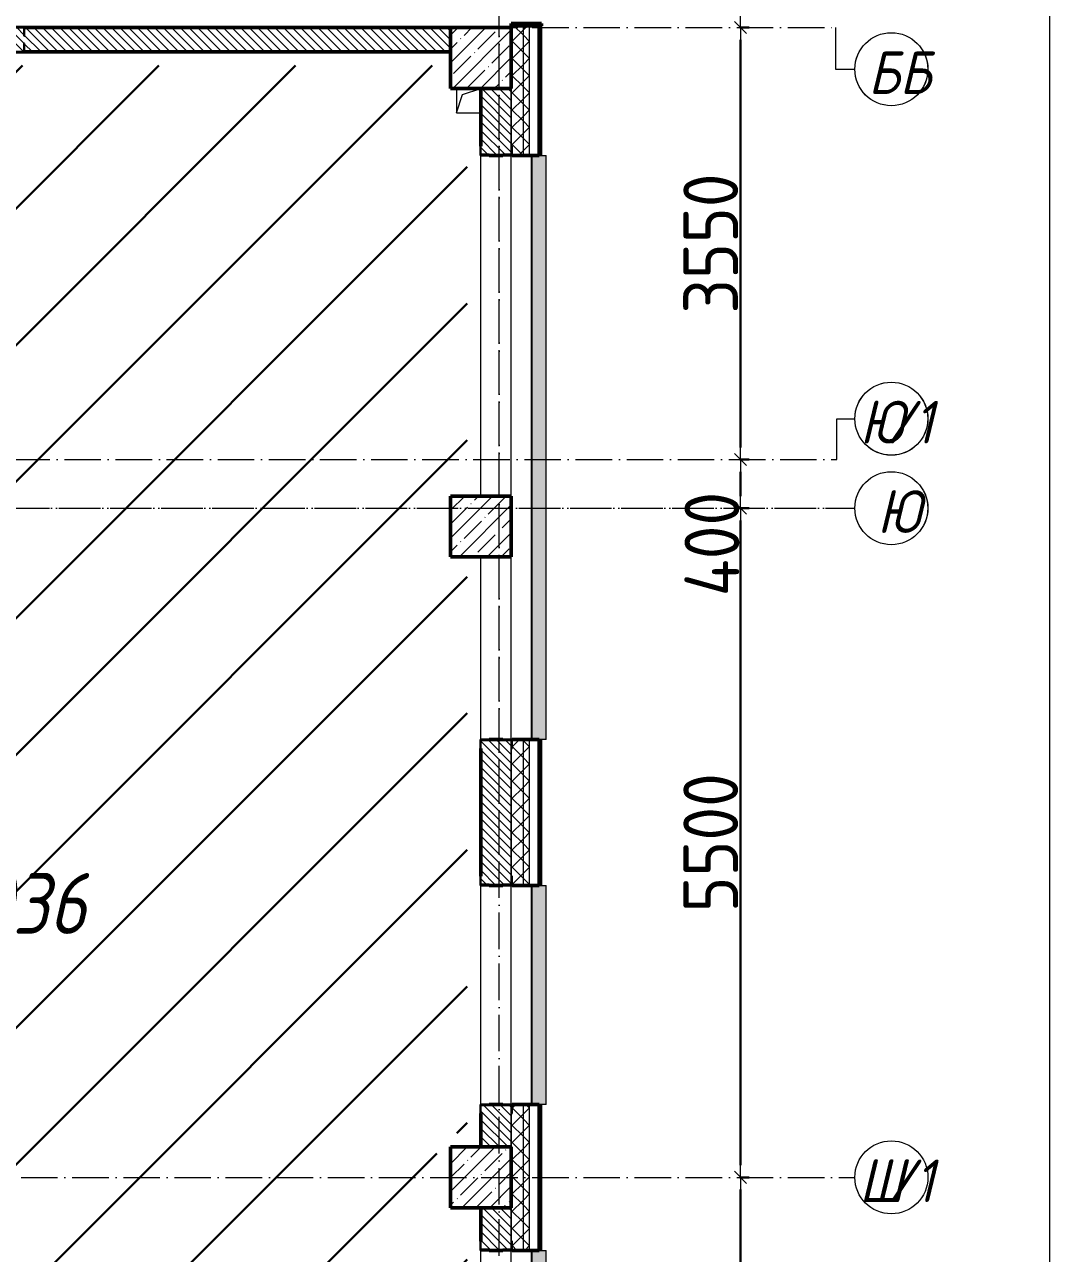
# Model space of a CAD drawing. Header units: millimetres. Extents: x -17017 to 628417, y -109036 to 199237.
# Drawn here: x 140510 to 148933, y 100420 to 110520 of the extents above; entities that cross this region are included whole.
import ezdxf

# ---------------------------------------------------------------- set-up
doc = ezdxf.new("R2010")
doc.units = ezdxf.units.MM
doc.linetypes.add('50_200_ШТРИХ_1Т_ш5_п1_п1_', pattern=[700, 500, -100, 0, -100])
for name, color, linetype, lineweight in [('3.1) ЖБ окна 1.2 м', 102, 'Continuous', 30), ('A-____-____-DIMS', 7, 'Continuous', 9), ('A-GENM-____-MCUT', 7, 'Continuous', 25), ('A-GENM-____-OTLN', 7, 'Continuous', 9), ('A-GENM-____-OTLN-1', 7, 'Continuous', 25), ('A-GLAZ-____-OTLN', 7, 'Continuous', 9), ('A-WALL-____-MCUT', 7, 'Continuous', 13), ('A-WALL-____-MCUT-1', 7, 'Continuous', 9), ('A-WALL-____-MCUT-2', 7, 'Continuous', 50), ('A-WALL-____-MCUT-3', 7, 'Continuous', 9), ('A-WALL-____-OTLN', 7, 'Continuous', 9), ('A-WALL-____-PATT-1', 7, 'Continuous', 9), ('A-WALL-FNSH-MCUT-1', 7, 'Continuous', 9), ('S-COLS-____-MCUT', 7, 'Continuous', 50), ('S-COLS-____-OTLN', 7, 'Continuous', 9), ('S-GRID-____-IDEN', 7, 'Continuous', 9), ('S-GRID-____-OTLN', 7, 'Continuous', 9), ('S-GRID-____-OTLN-1', 7, '50_200_ШТРИХ_1Т_ш5_п1_п1_', 9), ('Марки помещений', 7, 'Continuous', 9), ('стяжа', 7, 'Continuous', 30)]:
    doc.layers.add(name, color=color, linetype=linetype, lineweight=lineweight)
doc.layers.add('A-GLAZ-____-OTLN-1', color=7, linetype='Continuous', lineweight=9, true_color=0xc0c0c0)
doc.styles.add('ISOCPEUR_I', font='isocpeui.ttf', dxfattribs={"width": 0.9, "height": 2.5})
doc.styles.add('ISOCPEUR_I_3', font='isocpeui.ttf', dxfattribs={"width": 0.85, "height": 2.2})
doc.styles.add('ISOCPEUR_I_9', font='isocpeui.ttf', dxfattribs={"width": 0.9, "height": 250})
doc.styles.add('СПДС', font='isocpeur.ttf', dxfattribs={"width": 0.9})
doc.dimstyles.new('Размера А3', dxfattribs={"dimtxt": 200, "dimasz": 100, "dimexe": 70, "dimexo": 100, "dimgap": 20, "dimtad": 1, "dimdec": 0, "dimrnd": 10, "dimzin": 0, "dimdsep": 46, "dimtxsty": 'СПДС', "dimblk": 'ARROWHEAD_6', "dimcen": 1, "dimclrd": 256, "dimclre": 256, "dimclrt": 256, "dimazin": 0, "dimtfac": 1, "dimtdec": 0, "dimtmove": 2, "dimatfit": 3, "dimfxl": 1, "dimtolj": 1, "dimtzin": 0, "dimarcsym": 0})
pattern_1 = [(45, (-101000, -46531.04), (-114.04925, 114.04925), []), (45, (-100885.95, -46531.04), (-114.04925, 114.04925), [201.613, -40.323, 3.353, -36.97])]
pattern_2 = [(45, (43259.71, 63713.66), (-70.71068, 70.71068), []), (135, (43259.71, 63713.66), (-70.71068, -70.71068), [])]
pattern_3 = [(135, (43259.71, 63713.66), (-35.35534, -35.35534), [])]
pattern_4 = [(45, (43259.71, 63713.66), (-70.71068, 70.71068), []), (135, (43259.71, 63713.66), (-70.71068, -70.71068), [])]

# ---------------------------------------------------------------- blocks, each defined once
blk = doc.blocks.new('BSC_Колонна _Прямоугольная - 500х500-V115-АР1_План отверстий 2 этажа в осях 1-64_Ю-ЯЯ')
at = {"layer": 'S-COLS-____-OTLN'}
h = blk.add_hatch(dxfattribs=at)
h.set_pattern_fill('FP_128', color=256, style=0, pattern_type=2)
h.set_pattern_definition(pattern_1)
h.paths.add_polyline_path([(-250, -250), (250, -250), (250, 250), (-250, 250), (-250, 200)], flags=0)
at = {"layer": 'S-COLS-____-MCUT'}
for p, q in [((250, 250), (-250, 250)), ((-250, 250), (-250, -250)), ((250, -250), (250, 250)), ((-250, -250), (250, -250))]:
    blk.add_line(p, q, dxfattribs=at)
blk = doc.blocks.new('Фахверк_СКБ_Уголок - 200_3550-28267367-АР1_План отверстий 2 этажа в осях 1-64_Ю-ЯЯ')
at = {"layer": 'A-GENM-____-MCUT'}
for p, q in [((200, 156), (125, 156)), ((125, 156), (125, 81)), ((131, 81), (131, 150)), ((131, 150), (200, 150)), ((200, 150), (200, 156)), ((125, 81), (131, 81)), ((131, 19), (125, 19)), ((125, 19), (125, -56)), ((131, -50), (131, 19)), ((125, -56), (200, -56)), ((200, -50), (131, -50)), ((200, -56), (200, -50))]:
    blk.add_line(p, q, dxfattribs=at)
blk = doc.blocks.new('Стены 13 - Стены 4-31812941-АР1_План отверстий 2 этажа в осях 1-64_Ю-ЯЯ')
at = {"layer": 'A-WALL-____-MCUT'}
for p, q in [((-1844, 41030), (-1844, 41010)), ((-1594, 41030), (-1844, 41030)), ((-1844, 41010), (-1594, 41010)), ((-1594, 41010), (-1594, 41030))]:
    blk.add_line(p, q, dxfattribs=at)
blk = doc.blocks.new('BSC_Колонна _Прямоугольная - 500х500-V30-АР1_План отверстий 2 этажа в осях 1-64_А-ГГ')
at = {"layer": 'S-COLS-____-OTLN'}
h = blk.add_hatch(dxfattribs=at)
h.set_pattern_fill('FP_59', color=256, style=0, pattern_type=2)
h.set_pattern_definition([(45, (-101000, -37331.04), (-114.04925, 114.04925), []), (45, (-100885.95, -37331.04), (-114.04925, 114.04925), [201.613, -40.323, 3.353, -36.97])])
h.paths.add_polyline_path([(-250, -250), (250, -250), (250, 250), (-250, 250)], flags=0)
at = {"layer": 'S-COLS-____-MCUT'}
for p, q in [((250, 250), (-250, 250)), ((-250, 250), (-250, -250)), ((250, -250), (250, 250)), ((-250, -250), (250, -250))]:
    blk.add_line(p, q, dxfattribs=at)
blk = doc.blocks.new('BSC_Колонна _Прямоугольная - 500х500-V119-АР1_План отверстий 2 этажа в осях 1-64_А-ГГ')
at = {"layer": 'S-COLS-____-OTLN'}
h = blk.add_hatch(dxfattribs=at)
h.set_pattern_fill('FP_149', color=256, style=0, pattern_type=2)
h.set_pattern_definition(pattern_1)
h.paths.add_polyline_path([(-250, -250), (250, -250), (250, 250), (-250, 250), (-250, -215)], flags=0)
at = {"layer": 'S-COLS-____-MCUT'}
for p, q in [((250, 250), (-250, 250)), ((-250, 250), (-250, -250)), ((250, -250), (250, 250)), ((-250, -250), (250, -250))]:
    blk.add_line(p, q, dxfattribs=at)
blk = doc.blocks.new('BSC_Колонна _Прямоугольная - 500х500-V121-АР1_План отверстий 2 этажа в осях 1-64_А-ГГ')
at = {"layer": 'S-COLS-____-OTLN'}
h = blk.add_hatch(dxfattribs=at)
h.set_pattern_fill('FP_151', color=256, style=0, pattern_type=2)
h.set_pattern_definition([(45, (-101000, -42681.04), (-114.04925, 114.04925), []), (45, (-100885.95, -42681.04), (-114.04925, 114.04925), [201.613, -40.323, 3.353, -36.97])])
h.paths.add_polyline_path([(-250, -250), (250, -250), (250, 250), (-250, 250)], flags=0)
at = {"layer": 'S-COLS-____-MCUT'}
for p, q in [((250, 250), (-250, 250)), ((-250, 250), (-250, -250)), ((250, -250), (250, 250)), ((-250, -250), (250, -250))]:
    blk.add_line(p, q, dxfattribs=at)
blk = doc.blocks.new('Фахверк_СКБ_Уголок - 250_2700-27497298-АР1_План отверстий 2 этажа в осях 1-64_А-ГГ')
at = {"layer": 'A-GENM-____-MCUT'}
for p, q in [((200, 181), (125, 181)), ((125, 181), (125, 106)), ((125, 106), (131, 106)), ((131, 106), (131, 175)), ((131, 175), (200, 175)), ((200, 175), (200, 181)), ((131, -6), (125, -6)), ((125, -6), (125, -81)), ((125, -81), (200, -81)), ((131, -75), (131, -6)), ((200, -75), (131, -75)), ((200, -81), (200, -75))]:
    blk.add_line(p, q, dxfattribs=at)
blk = doc.blocks.new('AR_Отверстие прямоугольное _в плите_ - AR_Отверстие прямоугольное _в плите_-30511543-АР1_План отверстий 2 этажа в осях 1-64_А-ГГ')
at = {"layer": 'A-GENM-____-OTLN'}
for p, q in [((-100, 100), (-100, -100)), ((-100, -100), (-50, 50)), ((-50, 50), (100, 100)), ((-100, -100), (100, -100))]:
    blk.add_line(p, q, dxfattribs=at)
blk = doc.blocks.new('Отлив_СКБ - Отлив витража_120_НВФ-31885688-АР1_План отверстий 2 этажа в осях 1-64_А-ГГ')
at = {"layer": 'A-GLAZ-____-OTLN-1'}
for points in [[(4113, -2), (4800, -2), (4800, 0), (0, 0), (0, -2), (2345, -2)], [(4113, -120), (4800, -120), (4800, -2), (0, -2), (0, -120), (2345, -120)]]:
    blk.add_hatch(color=256, dxfattribs=at).paths.add_polyline_path(points, flags=0)
at = {"layer": 'A-GLAZ-____-OTLN'}
for p, q in [((0, 0), (4800, 0)), ((4800, -2), (0, -2)), ((0, -120), (0, -83)), ((4800, -83), (4800, -120)), ((0, -120), (4800, -120))]:
    blk.add_line(p, q, dxfattribs=at)
blk = doc.blocks.new('Отлив_СКБ - Отлив витража_120_НВФ-V194-АР1_План отверстий 2 этажа в осях 1-64_А-ГГ')
at = {"layer": 'A-GLAZ-____-OTLN-1'}
for points in [[(1800, -2), (1800, 0), (0, 0), (0, -2), (1544, -2)], [(1544, -120), (1800, -120), (1800, -2), (0, -2), (0, -120)]]:
    blk.add_hatch(color=256, dxfattribs=at).paths.add_polyline_path(points, flags=0)
at = {"layer": 'A-GLAZ-____-OTLN'}
for p, q in [((0, 0), (1800, 0)), ((1800, -2), (0, -2)), ((0, -120), (0, -83)), ((1800, -83), (1800, -120)), ((0, -120), (1800, -120))]:
    blk.add_line(p, q, dxfattribs=at)
blk = doc.blocks.new('Стены 13 - Стены 4-31812941-АР1_План отверстий 2 этажа в осях 1-64_А-ГГ')
at = {"layer": 'A-WALL-____-MCUT-2'}
for p, q in [((-1844, 41030), (-1844, 41010)), ((-1594, 41030), (-1844, 41030)), ((-1844, 41010), (-1594, 41010)), ((-1594, 41010), (-1594, 41030))]:
    blk.add_line(p, q, dxfattribs=at)
blk = doc.blocks.new('Ось сетки - Круг_Ø6_00__ISO-2_5_0_9K_-25732049-АР1_План отверстий 2 этажа в осях 1-64_А-ГГ')
at = {"layer": 'S-GRID-____-IDEN'}
blk.add_circle((0, 0), 3, dxfattribs=at)
blk = doc.blocks.new('Ось сетки - Круг_Ø6_00__ISO-2_5_0_9K_-25732049-АР1_План отверстий 2 этажа в осях 1-64_Ю-ЯЯ')
at = {"layer": 'S-GRID-____-IDEN'}
blk.add_circle((0, 0), 3, dxfattribs=at)
blk = doc.blocks.new('ARROWHEAD_6')
at = {"color": 0, "linetype": 'Continuous'}
for p, q in [((0, 0), (-1, 0)), ((-0.5, -0.5), (0.5, 0.5))]:
    blk.add_line(p, q, dxfattribs=at)
blk = doc.blocks.new('*D2794')
at = {"layer": 'A-____-____-DIMS', "lineweight": -2, "transparency": 16777216}
for p, q in [((87537, 502247), (87613, 502247)), ((87543, 501947), (87543, 502147)), ((87537, 501847), (87613, 501847))]:
    blk.add_line(p, q, dxfattribs=at)
at = {"layer": 'Defpoints', "color": 0, "transparency": 16777216}
for p in [(87437, 502247), (87543, 502247), (87437, 501847)]:
    blk.add_point(p, dxfattribs=at)
at = {"layer": 'A-____-____-DIMS', "lineweight": -2, "transparency": 16777216, "xscale": 100, "yscale": 100, "zscale": 100}
for p, rotation in [((87543, 502247), 90), ((87543, 501847), 270)]:
    blk.add_blockref('ARROWHEAD_6', p, dxfattribs=dict(at, rotation=rotation))
at = {"layer": 'A-____-____-DIMS', "transparency": 16777216, "insert": (87083, 501122), "char_height": 450, "width": 1.94, "attachment_point": 1, "rotation": 90, "line_spacing_factor": 1.149209, "style": 'СПДС'}
blk.add_mtext('\\A1;400', dxfattribs=at)
blk = doc.blocks.new('*D2795')
at = {"layer": 'A-____-____-DIMS', "lineweight": -2, "transparency": 16777216}
for p, q in [((87537, 505797), (87613, 505797)), ((87543, 502347), (87543, 505697)), ((87537, 502247), (87613, 502247))]:
    blk.add_line(p, q, dxfattribs=at)
at = {"layer": 'Defpoints', "color": 0, "transparency": 16777216}
for p in [(87437, 505797), (87543, 505797), (87437, 502247)]:
    blk.add_point(p, dxfattribs=at)
at = {"layer": 'A-____-____-DIMS', "lineweight": -2, "transparency": 16777216, "xscale": 100, "yscale": 100, "zscale": 100}
for p, rotation in [((87543, 505797), 90), ((87543, 502247), 270)]:
    blk.add_blockref('ARROWHEAD_6', p, dxfattribs=dict(at, rotation=rotation))
at = {"layer": 'A-____-____-DIMS', "transparency": 16777216, "insert": (87298, 504022), "char_height": 450, "width": 2.49, "attachment_point": 5, "rotation": 90, "style": 'СПДС'}
blk.add_mtext('\\A1;3550', dxfattribs=at)
blk = doc.blocks.new('*D2796')
at = {"layer": 'A-____-____-DIMS', "lineweight": -2, "transparency": 16777216}
for p, q in [((87537, 506247), (87613, 506247)), ((87543, 505897), (87543, 506147)), ((87537, 505797), (87613, 505797))]:
    blk.add_line(p, q, dxfattribs=at)
at = {"layer": 'Defpoints', "color": 0, "transparency": 16777216}
for p in [(87437, 506247), (87543, 506247), (87437, 505797)]:
    blk.add_point(p, dxfattribs=at)
at = {"layer": 'A-____-____-DIMS', "lineweight": -2, "transparency": 16777216, "xscale": 100, "yscale": 100, "zscale": 100}
for p, rotation in [((87543, 506247), 90), ((87543, 505797), 270)]:
    blk.add_blockref('ARROWHEAD_6', p, dxfattribs=dict(at, rotation=rotation))
at = {"layer": 'A-____-____-DIMS', "transparency": 16777216, "insert": (87083, 506265), "char_height": 450, "width": 1.94, "attachment_point": 1, "rotation": 90, "line_spacing_factor": 1.149209, "style": 'СПДС'}
blk.add_mtext('\\A1;450', dxfattribs=at)
blk = doc.blocks.new('*D2702')
at = {"layer": 'A-____-____-DIMS', "lineweight": -2, "transparency": 16777216}
for p, q in [((87537, 496347), (87613, 496347)), ((87543, 493447), (87543, 496247)), ((87537, 493347), (87613, 493347))]:
    blk.add_line(p, q, dxfattribs=at)
at = {"layer": 'Defpoints', "color": 0, "transparency": 16777216}
for p in [(87437, 496347), (87543, 496347), (87437, 493347)]:
    blk.add_point(p, dxfattribs=at)
at = {"layer": 'A-____-____-DIMS', "lineweight": -2, "transparency": 16777216, "xscale": 100, "yscale": 100, "zscale": 100}
for p, rotation in [((87543, 496347), 90), ((87543, 493347), 270)]:
    blk.add_blockref('ARROWHEAD_6', p, dxfattribs=dict(at, rotation=rotation))
at = {"layer": 'A-____-____-DIMS', "transparency": 16777216, "insert": (87298, 494847), "char_height": 450, "attachment_point": 5, "rotation": 90, "style": 'СПДС'}
blk.add_mtext('\\A1;3000', dxfattribs=at)
blk = doc.blocks.new('*D2703')
at = {"layer": 'A-____-____-DIMS', "lineweight": -2, "transparency": 16777216}
for p, q in [((87537, 501847), (87613, 501847)), ((87543, 496447), (87543, 501747)), ((87537, 496347), (87613, 496347))]:
    blk.add_line(p, q, dxfattribs=at)
at = {"layer": 'Defpoints', "color": 0, "transparency": 16777216}
for p in [(87437, 501847), (87543, 501847), (87437, 496347)]:
    blk.add_point(p, dxfattribs=at)
at = {"layer": 'A-____-____-DIMS', "lineweight": -2, "transparency": 16777216, "xscale": 100, "yscale": 100, "zscale": 100}
for p, rotation in [((87543, 501847), 90), ((87543, 496347), 270)]:
    blk.add_blockref('ARROWHEAD_6', p, dxfattribs=dict(at, rotation=rotation))
at = {"layer": 'A-____-____-DIMS', "transparency": 16777216, "insert": (87298, 499097), "char_height": 450, "attachment_point": 5, "rotation": 90, "style": 'СПДС'}
blk.add_mtext('\\A1;5500', dxfattribs=at)
blk = doc.blocks.new('*D2704')
at = {"layer": 'A-____-____-DIMS', "lineweight": -2, "transparency": 16777216}
for p, q in [((87537, 502247), (87613, 502247)), ((87543, 501947), (87543, 502147)), ((87537, 501847), (87613, 501847))]:
    blk.add_line(p, q, dxfattribs=at)
at = {"layer": 'Defpoints', "color": 0, "transparency": 16777216}
for p in [(87437, 502247), (87543, 502247), (87437, 501847)]:
    blk.add_point(p, dxfattribs=at)
at = {"layer": 'A-____-____-DIMS', "lineweight": -2, "transparency": 16777216, "xscale": 100, "yscale": 100, "zscale": 100}
for p, rotation in [((87543, 502247), 90), ((87543, 501847), 270)]:
    blk.add_blockref('ARROWHEAD_6', p, dxfattribs=dict(at, rotation=rotation))
at = {"layer": 'A-____-____-DIMS', "transparency": 16777216, "insert": (87083, 501122), "char_height": 450, "attachment_point": 1, "rotation": 90, "line_spacing_factor": 1.149209, "style": 'СПДС'}
blk.add_mtext('\\A1;400', dxfattribs=at)
blk = doc.blocks.new('*D2705')
at = {"layer": 'A-____-____-DIMS', "lineweight": -2, "transparency": 16777216}
for p, q in [((87537, 505797), (87613, 505797)), ((87543, 502347), (87543, 505697)), ((87537, 502247), (87613, 502247))]:
    blk.add_line(p, q, dxfattribs=at)
at = {"layer": 'Defpoints', "color": 0, "transparency": 16777216}
for p in [(87437, 505797), (87543, 505797), (87437, 502247)]:
    blk.add_point(p, dxfattribs=at)
at = {"layer": 'A-____-____-DIMS', "lineweight": -2, "transparency": 16777216, "xscale": 100, "yscale": 100, "zscale": 100}
for p, rotation in [((87543, 505797), 90), ((87543, 502247), 270)]:
    blk.add_blockref('ARROWHEAD_6', p, dxfattribs=dict(at, rotation=rotation))
at = {"layer": 'A-____-____-DIMS', "transparency": 16777216, "insert": (87298, 504022), "char_height": 450, "attachment_point": 5, "rotation": 90, "style": 'СПДС'}
blk.add_mtext('\\A1;3550', dxfattribs=at)
blk = doc.blocks.new('*D2706')
at = {"layer": 'A-____-____-DIMS', "lineweight": -2, "transparency": 16777216}
for p, q in [((87537, 506247), (87613, 506247)), ((87543, 505897), (87543, 506147)), ((87537, 505797), (87613, 505797))]:
    blk.add_line(p, q, dxfattribs=at)
at = {"layer": 'Defpoints', "color": 0, "transparency": 16777216}
for p in [(87437, 506247), (87543, 506247), (87437, 505797)]:
    blk.add_point(p, dxfattribs=at)
at = {"layer": 'A-____-____-DIMS', "lineweight": -2, "transparency": 16777216, "xscale": 100, "yscale": 100, "zscale": 100}
for p, rotation in [((87543, 506247), 90), ((87543, 505797), 270)]:
    blk.add_blockref('ARROWHEAD_6', p, dxfattribs=dict(at, rotation=rotation))
at = {"layer": 'A-____-____-DIMS', "transparency": 16777216, "insert": (87083, 506265), "char_height": 450, "attachment_point": 1, "rotation": 90, "line_spacing_factor": 1.149209, "style": 'СПДС'}
blk.add_mtext('\\A1;450', dxfattribs=at)
blk = doc.blocks.new('2этаж')
at = {"layer": 'S-GRID-____-OTLN-1', "color": 251, "ltscale": 0.6, "true_color": 0x636466}
for p, q in [((85558.3, 498997), (85558.3, 549908.8)), ((85558.3, 454533.3), (85558.3, 508896.9)), ((77429.6, 505797), (88322.4, 505797)), ((77429.6, 505797), (88322.4, 505797)), ((58880.7, 502247), (88334.7, 502247)), ((58880.7, 502247), (88334.7, 502247)), ((51735.1, 501847), (88482.7, 501847)), ((53374.4, 501847), (88482.7, 501847)), ((77429.6, 496347), (88482.7, 496347))]:
    blk.add_line(p, q, dxfattribs=at)
at = {"layer": 'S-GRID-____-IDEN', "xscale": 99.99999999999993, "yscale": 99.99999999999993, "zscale": 99.99999999999993}
for p, rotation in [((88782.7, 505455.2), 269.9999999999995), ((88782.7, 502582.5), 269.9999999999994), ((88782.7, 501847), 269.9999999999995)]:
    blk.add_blockref('Ось сетки - Круг_Ø6_00__ISO-2_5_0_9K_-25732049-АР1_План отверстий 2 этажа в осях 1-64_Ю-ЯЯ', p, dxfattribs=dict(at, rotation=rotation))
at = {"layer": 'S-GRID-____-IDEN', "char_height": 350, "attachment_point": 1}
for s, insert, width, style in [('ББ', (88592.5, 505601.9), 447.342, 'ISOCPEUR_I_9'), ('ББ', (88592.5, 505601.9), 447.342, 'ISOCPEUR_I'), ('\\fISOCPEUR|b0|i1|c204|p34|;\\W.9;Ю', (88524.1, 502729.1), 266.962, 'ISOCPEUR_I_9'), ('\\fISOCPEUR|b0|i1|c204|p34|;\\W.9;Ю', (88524.1, 502729.1), 266.962, 'ISOCPEUR_I'), ('/1', (88744.4, 502729.1), 346.329, 'ISOCPEUR_I_9'), ('/1', (88744.4, 502729.1), 346.329, 'ISOCPEUR_I'), ('\\fISOCPEUR|b0|i1|c204|p34|;\\W.9;Ю', (88666.8, 501993.6), 266.962, 'ISOCPEUR_I_9'), ('\\fISOCPEUR|b0|i1|c204|p34|;\\W.9;Ю', (88666.8, 501993.6), 266.962, 'ISOCPEUR_I'), ('\\fISOCPEUR|b0|i1|c204|p34|;\\W.9;Ш', (88518.3, 496493.6), 281.392, 'ISOCPEUR_I'), ('/1', (88750.4, 496493.6), 346.329, 'ISOCPEUR_I')]:
    blk.add_mtext(s, dxfattribs=dict(at, insert=insert, width=width, style=style))
at = {"layer": 'A-____-____-DIMS'}
for base, p1, p2, picture, middle in [((87542.6, 506247), (87436.5, 505797), (87436.5, 506247), '*D2706', (87382.6, 506670)), ((87542.6, 506247), (87436.5, 505797), (87436.5, 506247), '*D2796', (87382.6, 506670)), ((87542.6, 502247), (87436.5, 501847), (87436.5, 502247), '*D2794', (87382.6, 501527.3)), ((87542.6, 502247), (87436.5, 501847), (87436.5, 502247), '*D2704', (87382.6, 501527.3))]:
    dim = blk.add_linear_dim(base=base, p1=p1, p2=p2, angle=90, dimstyle='Размера А3', override={"dimtxt": 450}, dxfattribs=at)
    dim.commit()
    dim.dimension.update_dxf_attribs({"geometry": picture, "text_midpoint": middle, "dimtype": 160, "text_rotation": 90})
for base, p1, p2, picture, middle in [((87542.6, 505797), (87436.5, 502247), (87436.5, 505797), '*D2795', (87297.6, 504022)), ((87542.6, 505797), (87436.5, 502247), (87436.5, 505797), '*D2705', (87297.6, 504022)), ((87542.6, 501847), (87436.5, 496347), (87436.5, 501847), '*D2703', (87297.6, 499097)), ((87542.6, 496347), (87436.5, 493347), (87436.5, 496347), '*D2702', (87297.6, 494847))]:
    dim = blk.add_linear_dim(base=base, p1=p1, p2=p2, angle=90, dimstyle='Размера А3', override={"dimtxt": 450}, dxfattribs=at)
    dim.commit()
    dim.dimension.update_dxf_attribs({"geometry": picture, "text_midpoint": middle})

msp = doc.modelspace()

# ---------------------------------------------------------------- hatches: boundary and pattern name
at = {"layer": 'A-WALL-____-PATT-1'}
h = msp.add_hatch(dxfattribs=at)
h.set_pattern_fill('FP_6', color=256, style=0, pattern_type=2)
h.set_pattern_definition([(135, (43259.71, 63713.66), (-35.35534, -35.35534), [])])
h.paths.add_polyline_path([(144010, 110295), (144010, 110495), (140510, 110495), (140510, 110426), (140504, 110426), (140504, 110495), (137010, 110495), (137010, 110295), (140504, 110295), (140504, 110364), (140510, 110364), (140510, 110295), (143992, 110295)], flags=0)
h = msp.add_hatch(dxfattribs=at)
h.set_pattern_fill('FP_6', color=256, style=0, pattern_type=2)
h.set_pattern_definition(pattern_3)
h.paths.add_polyline_path([(144010, 110295), (144010, 110495), (140510, 110495), (140510, 110426), (140504, 110426), (140504, 110495), (137010, 110495), (137010, 110295), (140504, 110295), (140504, 110364), (140510, 110364), (140510, 110295), (143991, 110295)], flags=0)
h = msp.add_hatch(dxfattribs=at)
h.set_pattern_fill('FP_1', color=256, style=0, pattern_type=2)
h.set_pattern_definition(pattern_2)
h.paths.add_polyline_path([(144516, 109445), (144610, 109445), (144610, 110510), (144510, 110510), (144510, 109520), (144516, 109520), (144516, 109451)], flags=0)
h = msp.add_hatch(dxfattribs=at)
h.set_pattern_fill('FP_1', color=256, style=0, pattern_type=2)
h.set_pattern_definition(pattern_4)
h.paths.add_polyline_path([(144610, 61695), (144610, 62645), (144516, 62645), (144516, 62570), (144510, 62570), (144510, 61695)], flags=0)
h.paths.add_polyline_path([(144516, 64445), (144610, 64445), (144610, 65645), (144516, 65645), (144516, 65570), (144510, 65570), (144510, 64520), (144516, 64520), (144516, 64450)], flags=0)
h.paths.add_polyline_path([(144516, 67445), (144610, 67445), (144610, 68645), (144516, 68645), (144516, 68570), (144510, 68570), (144510, 67520), (144516, 67520), (144516, 67451)], flags=0)
h.paths.add_polyline_path([(144610, 70445), (144610, 71645), (144516, 71645), (144516, 71570), (144510, 71570), (144510, 70520), (144516, 70520), (144516, 70445)], flags=0)
h.paths.add_polyline_path([(144610, 73445), (144610, 74645), (144516, 74645), (144516, 74570), (144510, 74570), (144510, 73520), (144516, 73520), (144516, 73445)], flags=0)
h.paths.add_polyline_path([(144610, 76445), (144610, 77645), (144516, 77645), (144516, 77570), (144510, 77570), (144510, 76520), (144516, 76520), (144516, 76445)], flags=0)
h.paths.add_polyline_path([(144516, 79445), (144610, 79445), (144610, 80645), (144516, 80645), (144516, 80570), (144510, 80570), (144510, 79520), (144516, 79520), (144516, 79451)], flags=0)
h.paths.add_polyline_path([(144516, 82445), (144610, 82445), (144610, 83645), (144516, 83645), (144516, 83570), (144510, 83570), (144510, 82520), (144516, 82520), (144516, 82451)], flags=0)
h.paths.add_polyline_path([(144610, 88445), (144610, 89645), (144516, 89645), (144516, 89570), (144510, 89570), (144510, 88520), (144516, 88520), (144516, 88445)], flags=0)
h.paths.add_polyline_path([(144516, 91445), (144610, 91445), (144610, 92645), (144516, 92645), (144516, 92570), (144510, 92570), (144510, 91520), (144516, 91520), (144516, 91451)], flags=0)
h.paths.add_polyline_path([(144516, 94445), (144610, 94445), (144610, 95645), (144516, 95645), (144516, 95570), (144510, 95570), (144510, 94520), (144516, 94520), (144516, 94451)], flags=0)
h.paths.add_polyline_path([(144610, 97445), (144610, 98645), (144516, 98645), (144516, 98570), (144510, 98570), (144510, 97520), (144516, 97520), (144516, 97445)], flags=0)
h.paths.add_polyline_path([(144516, 100445), (144610, 100445), (144610, 101645), (144516, 101645), (144516, 101570), (144510, 101570), (144510, 100520), (144516, 100520), (144516, 100451)], flags=0)
h.paths.add_polyline_path([(144610, 103445), (144610, 104645), (144516, 104645), (144516, 104570), (144510, 104570), (144510, 103520), (144516, 103520), (144516, 103445)], flags=0)
h.paths.add_polyline_path([(144516, 109445), (144610, 109445), (144610, 110510), (144510, 110510), (144510, 109520), (144516, 109520), (144516, 109451)], flags=0)
h = msp.add_hatch(dxfattribs=at)
h.set_pattern_fill('FP_1', color=256, style=0, pattern_type=2)
h.set_pattern_definition(pattern_2)
h.paths.add_polyline_path([(144660, 109445), (144660, 110510), (144610, 110510), (144610, 109445)], flags=0)
h = msp.add_hatch(dxfattribs=at)
h.set_pattern_fill('FP_1', color=256, style=0, pattern_type=2)
h.set_pattern_definition(pattern_4)
h.paths.add_polyline_path([(144610, 61645), (144660, 61645), (144660, 62645), (144610, 62645), (144610, 61695)], flags=0)
h.paths.add_polyline_path([(144610, 64445), (144660, 64445), (144660, 65645), (144610, 65645), (144610, 64450)], flags=0)
h.paths.add_polyline_path([(144660, 67445), (144660, 68645), (144610, 68645), (144610, 67445)], flags=0)
h.paths.add_polyline_path([(144610, 70445), (144660, 70445), (144660, 71645), (144610, 71645), (144610, 70470)], flags=0)
h.paths.add_polyline_path([(144610, 73445), (144660, 73445), (144660, 74645), (144610, 74645), (144610, 73910)], flags=0)
h.paths.add_polyline_path([(144660, 76445), (144660, 77645), (144610, 77645), (144610, 76445)], flags=0)
h.paths.add_polyline_path([(144610, 79445), (144660, 79445), (144660, 80645), (144610, 80645), (144610, 79929)], flags=0)
h.paths.add_polyline_path([(144610, 82445), (144660, 82445), (144660, 83645), (144610, 83645), (144610, 83369)], flags=0)
h.paths.add_polyline_path([(144660, 88445), (144660, 89645), (144610, 89645), (144610, 88445)], flags=0)
h.paths.add_polyline_path([(144660, 91445), (144660, 92645), (144610, 92645), (144610, 91445)], flags=0)
h.paths.add_polyline_path([(144660, 94445), (144660, 95645), (144610, 95645), (144610, 94445)], flags=0)
h.paths.add_polyline_path([(144660, 97445), (144660, 98645), (144610, 98645), (144610, 97445)], flags=0)
h.paths.add_polyline_path([(144610, 100445), (144660, 100445), (144660, 101645), (144610, 101645), (144610, 100569)], flags=0)
h.paths.add_polyline_path([(144660, 103445), (144660, 104645), (144610, 104645), (144610, 103445)], flags=0)
h.paths.add_polyline_path([(144610, 109445), (144660, 109445), (144660, 110510), (144610, 110510), (144610, 110029)], flags=0)
h = msp.add_hatch(dxfattribs=at)
h.set_pattern_fill('FP_3', color=256, style=0, pattern_type=2)
h.set_pattern_definition([(45, (43259.71, 63713.66), (-85.53659, 85.53659), []), (45, (43316.74, 63713.66), (-85.53659, 85.53659), [])])
h.paths.add_polyline_path([(144740, 109445), (144760, 109445), (144760, 110510), (144740, 110510), (144740, 109637)], flags=0)
h = msp.add_hatch(dxfattribs=at)
h.set_pattern_fill('FP_3', color=256, style=0, pattern_type=2)
h.set_pattern_definition([(45, (43259.71, 63713.66), (-85.53659, 85.53659), []), (45, (43316.74, 63713.66), (-85.53659, 85.53659), [])])
h.paths.add_polyline_path([(144740, 61545), (144760, 61545), (144760, 62645), (144740, 62645), (144740, 61565)], flags=0)
h.paths.add_polyline_path([(144760, 64445), (144760, 65645), (144740, 65645), (144740, 64445)], flags=0)
h.paths.add_polyline_path([(144760, 67445), (144760, 68645), (144740, 68645), (144740, 67445)], flags=0)
h.paths.add_polyline_path([(144760, 70445), (144760, 71645), (144740, 71645), (144740, 70445)], flags=0)
h.paths.add_polyline_path([(144740, 73445), (144760, 73445), (144760, 74645), (144740, 74645), (144740, 73910)], flags=0)
h.paths.add_polyline_path([(144740, 76445), (144760, 76445), (144760, 77645), (144740, 77645), (144740, 76489)], flags=0)
h.paths.add_polyline_path([(144740, 79445), (144760, 79445), (144760, 80645), (144740, 80645), (144740, 79929)], flags=0)
h.paths.add_polyline_path([(144740, 82445), (144760, 82445), (144760, 83645), (144740, 83645), (144740, 83369)], flags=0)
h.paths.add_polyline_path([(144760, 88445), (144760, 89645), (144740, 89645), (144740, 88445)], flags=0)
h.paths.add_polyline_path([(144740, 91445), (144760, 91445), (144760, 92645), (144740, 92645), (144740, 91969)], flags=0)
h.paths.add_polyline_path([(144740, 94445), (144760, 94445), (144760, 95645), (144740, 95645), (144740, 95409)], flags=0)
h.paths.add_polyline_path([(144740, 97445), (144760, 97445), (144760, 98645), (144740, 98645), (144740, 97989)], flags=0)
h.paths.add_polyline_path([(144760, 100445), (144760, 101645), (144740, 101645), (144740, 100445)], flags=0)
h.paths.add_polyline_path([(144740, 103445), (144760, 103445), (144760, 104645), (144740, 104645), (144740, 104009)], flags=0)
h.paths.add_polyline_path([(144760, 109445), (144760, 110510), (144740, 110510), (144740, 109445)], flags=0)
h = msp.add_hatch(dxfattribs=at)
h.set_pattern_fill('FP_6', color=256, style=0, pattern_type=2)
h.set_pattern_definition(pattern_3)
h.paths.add_polyline_path([(144441, 109445), (144441, 109451), (144510, 109451), (144510, 109995), (144260, 109995), (144260, 109451), (144329, 109451), (144329, 109445)], flags=0)
h = msp.add_hatch(dxfattribs=at)
h.set_pattern_fill('FP_6', color=256, style=0, pattern_type=2)
h.set_pattern_definition(pattern_3)
h.paths.add_polyline_path([(144441, 101295), (144510, 101295), (144510, 101639), (144441, 101639), (144441, 101645), (144329, 101645), (144329, 101639), (144260, 101639), (144260, 101295), (144329, 101295)], flags=0)
h.paths.add_polyline_path([(144329, 103445), (144441, 103445), (144441, 103451), (144510, 103451), (144510, 104639), (144441, 104639), (144441, 104645), (144329, 104645), (144329, 104639), (144260, 104639), (144260, 103451), (144329, 103451)], flags=0)
h = msp.add_hatch(dxfattribs=at)
h.set_pattern_fill('FP_6', color=256, style=0, pattern_type=2)
h.set_pattern_definition(pattern_3)
h.paths.add_polyline_path([(144441, 98295), (144510, 98295), (144510, 98639), (144441, 98639), (144441, 98645), (144329, 98645), (144329, 98639), (144260, 98639), (144260, 98295)], flags=0)
h.paths.add_polyline_path([(144441, 100445), (144441, 100451), (144510, 100451), (144510, 100795), (144260, 100795), (144260, 100451), (144329, 100451), (144329, 100445)], flags=0)
at = {"layer": 'стяжа'}
h = msp.add_hatch(dxfattribs=at)
h.set_pattern_fill('ANSI31', color=5, scale=250)
h.paths.add_polyline_path([(144148, 64345), (143898, 64345), (143898, 65745), (144148, 65745), (144148, 70353), (143910, 70353), (143910, 70933), (137522, 70933), (137522, 67483), (137222, 67483), (137222, 64683), (136822, 64683), (136822, 62407), (137122, 62407), (137122, 62195), (143898, 62195), (143898, 62407), (144148, 62407)])
edge = h.paths.add_edge_path(flags=16)
edge.add_arc((142259, 66444), 240, 0, 360)
h.paths.add_polyline_path([(143898, 74745), (144148, 74745), (144148, 79340), (143890, 79340), (143890, 79933), (137322, 79933), (137322, 78583), (136822, 78583), (136822, 75807), (137222, 75807), (137222, 73683), (136822, 73683), (136822, 71445), (144148, 71445), (144148, 73345), (143898, 73345)])
edge = h.paths.add_edge_path(flags=16)
edge.add_arc((140123, 75543), 240, 0, 360)
edge = h.paths.add_edge_path()
edge.add_arc((140123, 92549), 240, 0, 360)
h.paths.add_polyline_path([(144148, 100683), (143898, 100683), (143898, 101407), (144148, 101407), (144148, 103978), (143815, 103978), (143815, 104278), (144148, 104278), (144148, 106033), (143898, 106033), (143898, 106757), (144148, 106757), (144148, 109545), (143898, 109545), (143898, 110183), (137122, 110183), (137122, 109883), (136822, 109883), (136822, 107907), (137272, 107907), (137272, 106033), (136822, 106033), (136822, 103007), (137272, 103007), (137272, 100683), (136822, 100683), (136822, 98407), (143908, 98407), (143908, 98745), (144148, 98745)])
edge = h.paths.add_edge_path(flags=16)
edge.add_arc((139926, 103448), 240, 0, 360)
h.paths.add_polyline_path([(136398, 105683), (135848, 105683), (135848, 107307), (136398, 107307), (136398, 110433), (136460, 110739), (136460, 107001), (132210, 106501), (132210, 109339), (132322, 109533), (132322, 107307), (132622, 107307), (132622, 90007), (133222, 90007), (133222, 88795), (136398, 88795)])
edge = h.paths.add_edge_path(flags=16)
edge.add_arc((135396, 104177), 240, 0, 360)
h.paths.add_polyline_path([(136398, 88795), (133222, 88795), (133222, 86233), (132622, 83251), (132622, 69907), (133122, 69907), (133122, 62157), (136062, 62157), (136062, 62407), (136398, 88495)])
edge = h.paths.add_edge_path(flags=16)
edge.add_arc((134876, 76435), 240, 0, 360)
h.paths.add_polyline_path([(144148, 88327), (143898, 88327), (143898, 88683), (137272, 88683), (137272, 87983), (136822, 87983), (136822, 86015), (137422, 86015), (137422, 84583), (137222, 84583), (137222, 82685), (136822, 82685), (136822, 80445), (143898, 80445), (143898, 80739), (144148, 80739), (144148, 82683), (143898, 82683), (143898, 83407), (144148, 83407)])
edge = h.paths.add_edge_path(flags=16)
edge.add_arc((142333, 82335), 240, 0, 360)
h.paths.add_polyline_path([(141916, 82102), (142579, 82102), (142579, 82582), (141916, 82582)], flags=16)

# ---------------------------------------------------------------- linework, layer by layer
at = {"color": 1, "lineweight": 0}
msp.add_lwpolyline([(35697, 156516), (148933, 156516), (148933, 57688), (35697, 57688)], close=True, dxfattribs=at)
at = {"layer": 'A-WALL-____-MCUT'}
for p, q in [((144010, 110495), (140510, 110495)), ((144510, 110510), (144510, 110495)), ((144740, 110510), (144510, 110510)), ((144740, 109445), (144740, 110510)), ((140510, 110295), (144010, 110295))]:
    msp.add_line(p, q, dxfattribs=at)
at = {"layer": 'A-WALL-____-MCUT-1'}
for p, q in [((144610, 109445), (144610, 110510)), ((144660, 109445), (144660, 110510))]:
    msp.add_line(p, q, dxfattribs=at)
at = {"layer": 'A-WALL-____-MCUT-2'}
for p, q in [((144010, 110495), (140510, 110495)), ((144510, 110510), (144510, 110495)), ((144740, 110510), (144510, 110510)), ((144740, 109445), (144740, 110510)), ((140510, 110295), (144010, 110295)), ((144260, 109995), (144260, 109520)), ((144329, 109445), (144441, 109445)), ((144516, 109445), (144740, 109445)), ((144441, 104645), (144329, 104645)), ((144740, 104645), (144516, 104645)), ((144740, 103445), (144740, 104645)), ((144260, 104570), (144260, 103520)), ((144329, 103445), (144441, 103445)), ((144516, 103445), (144740, 103445)), ((144441, 101645), (144329, 101645)), ((144740, 101645), (144516, 101645)), ((144740, 100445), (144740, 101645)), ((144260, 101570), (144260, 101295)), ((144260, 100795), (144260, 100520)), ((144329, 100445), (144441, 100445)), ((144516, 100445), (144740, 100445))]:
    msp.add_line(p, q, dxfattribs=at)
at = {"layer": 'A-WALL-____-MCUT-3'}
for p, q in [((144610, 109445), (144610, 110510)), ((144660, 109445), (144660, 110510)), ((144510, 109520), (144510, 109995)), ((144510, 109995), (144510, 109520)), ((144610, 103445), (144610, 104645)), ((144660, 103445), (144660, 104645)), ((144510, 103520), (144510, 104570)), ((144510, 104570), (144510, 103520)), ((144610, 100445), (144610, 101645)), ((144660, 100445), (144660, 101645)), ((144510, 101295), (144510, 101570)), ((144510, 101570), (144510, 101295)), ((144510, 100520), (144510, 100795)), ((144510, 100795), (144510, 100520))]:
    msp.add_line(p, q, dxfattribs=at)
at = {"layer": 'A-WALL-____-OTLN'}
for p, q in [((144260, 106645), (144260, 109445)), ((144510, 106645), (144510, 109445)), ((144260, 104645), (144260, 106145)), ((144510, 104645), (144510, 106145)), ((144260, 101645), (144260, 103445)), ((144510, 101645), (144510, 103445)), ((144260, 98645), (144260, 100445)), ((144510, 98645), (144510, 100445))]:
    msp.add_line(p, q, dxfattribs=at)
at = {"layer": 'A-WALL-FNSH-MCUT-1'}
for p, q in [((144760, 110510), (144740, 110510)), ((144740, 110510), (144740, 109445)), ((144760, 110510), (144740, 110510)), ((144740, 110510), (144740, 109445)), ((144760, 109445), (144760, 110510)), ((144760, 109445), (144760, 110510)), ((144740, 109445), (144760, 109445)), ((144760, 104645), (144740, 104645)), ((144740, 104645), (144740, 103445)), ((144760, 103445), (144760, 104645)), ((144740, 103445), (144760, 103445)), ((144760, 101645), (144740, 101645)), ((144740, 101645), (144740, 100445)), ((144760, 100445), (144760, 101645)), ((144740, 100445), (144760, 100445))]:
    msp.add_line(p, q, dxfattribs=at)
at = {"layer": 'S-GRID-____-OTLN'}
for p, q in [((147174, 110495), (147174, 110153)), ((147174, 110495), (147174, 110153)), ((147174, 110153), (147334, 110153)), ((147174, 110153), (147334, 110153)), ((147186, 107280), (147334, 107280)), ((147186, 106945), (147186, 107280)), ((147186, 107280), (147334, 107280)), ((147186, 106945), (147186, 107280))]:
    msp.add_line(p, q, dxfattribs=at)

# ---------------------------------------------------------------- block references
at = {"layer": '3.1) ЖБ окна 1.2 м'}
msp.add_blockref('2этаж', (58851, -395302), dxfattribs=at)
at = {"layer": 'A-GENM-____-OTLN'}
msp.add_blockref('AR_Отверстие прямоугольное _в плите_ - AR_Отверстие прямоугольное _в плите_-30511543-АР1_План отверстий 2 этажа в осях 1-64_А-ГГ', (144160, 109895), dxfattribs=at)
at = {"layer": 'A-GENM-____-OTLN-1'}
for name, p, rotation in [('Фахверк_СКБ_Уголок - 200_3550-28267367-АР1_План отверстий 2 этажа в осях 1-64_Ю-ЯЯ', (140635, 110445), 180), ('Фахверк_СКБ_Уголок - 250_2700-27497298-АР1_План отверстий 2 этажа в осях 1-64_А-ГГ', (144435, 109320), 89.9999999999999), ('Фахверк_СКБ_Уголок - 250_2700-27497298-АР1_План отверстий 2 этажа в осях 1-64_А-ГГ', (144335, 104770), 269.9999999999999), ('Фахверк_СКБ_Уголок - 250_2700-27497298-АР1_План отверстий 2 этажа в осях 1-64_А-ГГ', (144435, 103320), 89.9999999999999), ('Фахверк_СКБ_Уголок - 250_2700-27497298-АР1_План отверстий 2 этажа в осях 1-64_А-ГГ', (144335, 101770), 269.9999999999999), ('Фахверк_СКБ_Уголок - 250_2700-27497298-АР1_План отверстий 2 этажа в осях 1-64_А-ГГ', (144435, 100320), 89.9999999999999)]:
    msp.add_blockref(name, p, dxfattribs=dict(at, rotation=rotation))
at = {"layer": 'A-GLAZ-____-OTLN', "rotation": 90}
for name, p in [('Отлив_СКБ - Отлив витража_120_НВФ-31885688-АР1_План отверстий 2 этажа в осях 1-64_А-ГГ', (144677, 104645)), ('Отлив_СКБ - Отлив витража_120_НВФ-V194-АР1_План отверстий 2 этажа в осях 1-64_А-ГГ', (144677, 101645)), ('Отлив_СКБ - Отлив витража_120_НВФ-V194-АР1_План отверстий 2 этажа в осях 1-64_А-ГГ', (144677, 98645))]:
    msp.add_blockref(name, p, dxfattribs=at)
at = {"layer": 'A-WALL-____-OTLN'}
for name in ['Стены 13 - Стены 4-31812941-АР1_План отверстий 2 этажа в осях 1-64_Ю-ЯЯ', 'Стены 13 - Стены 4-31812941-АР1_План отверстий 2 этажа в осях 1-64_А-ГГ']:
    msp.add_blockref(name, (146353, 69499), dxfattribs=at)
at = {"layer": 'S-COLS-____-OTLN'}
for name, p in [('BSC_Колонна _Прямоугольная - 500х500-V115-АР1_План отверстий 2 этажа в осях 1-64_Ю-ЯЯ', (144260, 110245)), ('BSC_Колонна _Прямоугольная - 500х500-V119-АР1_План отверстий 2 этажа в осях 1-64_А-ГГ', (144260, 110245)), ('BSC_Колонна _Прямоугольная - 500х500-V121-АР1_План отверстий 2 этажа в осях 1-64_А-ГГ', (144260, 106395)), ('BSC_Колонна _Прямоугольная - 500х500-V30-АР1_План отверстий 2 этажа в осях 1-64_А-ГГ', (144260, 101045))]:
    msp.add_blockref(name, p, dxfattribs=at)
at = {"layer": 'S-GRID-____-IDEN', "xscale": 99.99999999999993, "yscale": 99.99999999999993, "zscale": 99.99999999999993}
for p, rotation in [((147634, 110153), 269.9999999999995), ((147634, 107280), 269.9999999999994), ((147634, 106545), 269.9999999999995), ((147634, 101045), 269.9999999999995)]:
    msp.add_blockref('Ось сетки - Круг_Ø6_00__ISO-2_5_0_9K_-25732049-АР1_План отверстий 2 этажа в осях 1-64_А-ГГ', p, dxfattribs=dict(at, rotation=rotation))

# ---------------------------------------------------------------- texts
at = {"layer": 'Марки помещений', "insert": (139703, 103546), "char_height": 500, "width": 785.65, "attachment_point": 1, "style": 'ISOCPEUR_I_3'}
msp.add_mtext('2.036', dxfattribs=at)

doc.saveas('drawing.dxf')
